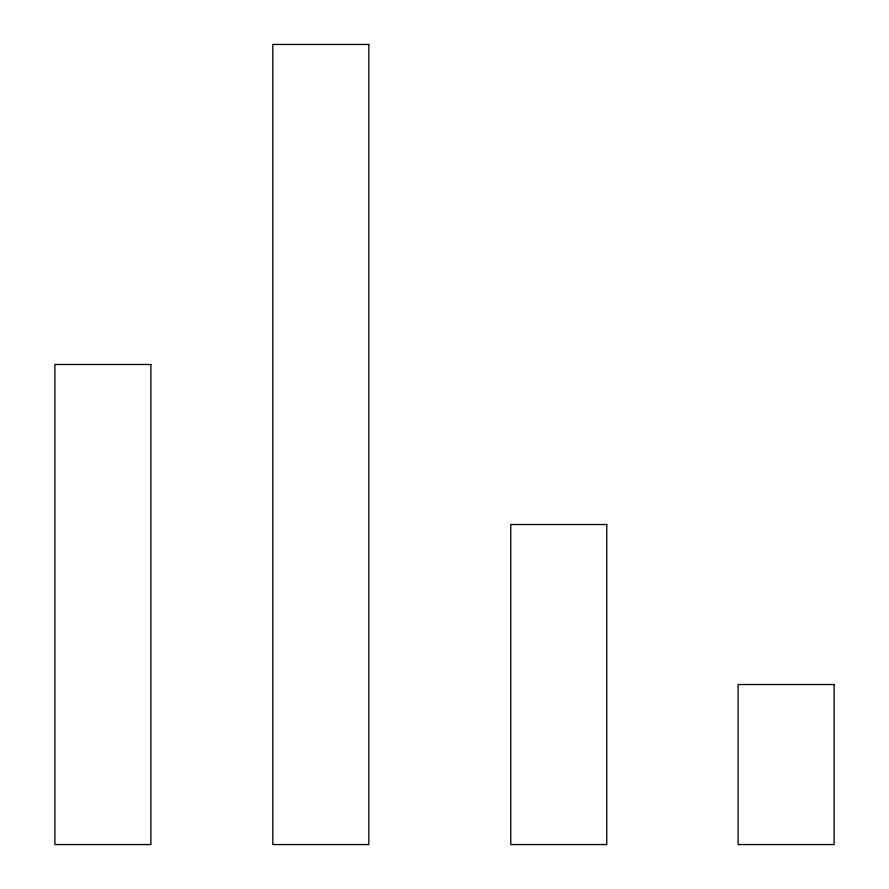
<?xml version="1.0" encoding="UTF-8"?>
<svg xmlns="http://www.w3.org/2000/svg" width="889" height="889" viewBox="0 0 889 889"><rect width="100%" height="100%" fill="white"/><g stroke="black" fill="none" stroke-linecap="round" stroke-linejoin="round"><path stroke-width="1.33" d="M368.835 44.45L272.823 44.45L272.823 844.55L368.835 844.55L368.835 44.45M150.908 364.49L54.896 364.49L54.896 844.55L150.908 844.55L150.908 364.49M606.765 524.51L510.753 524.51L510.753 844.55L606.765 844.55L606.765 524.51M834.104 684.53L738.092 684.53L738.092 844.55L834.104 844.55L834.104 684.53"/></g></svg>
